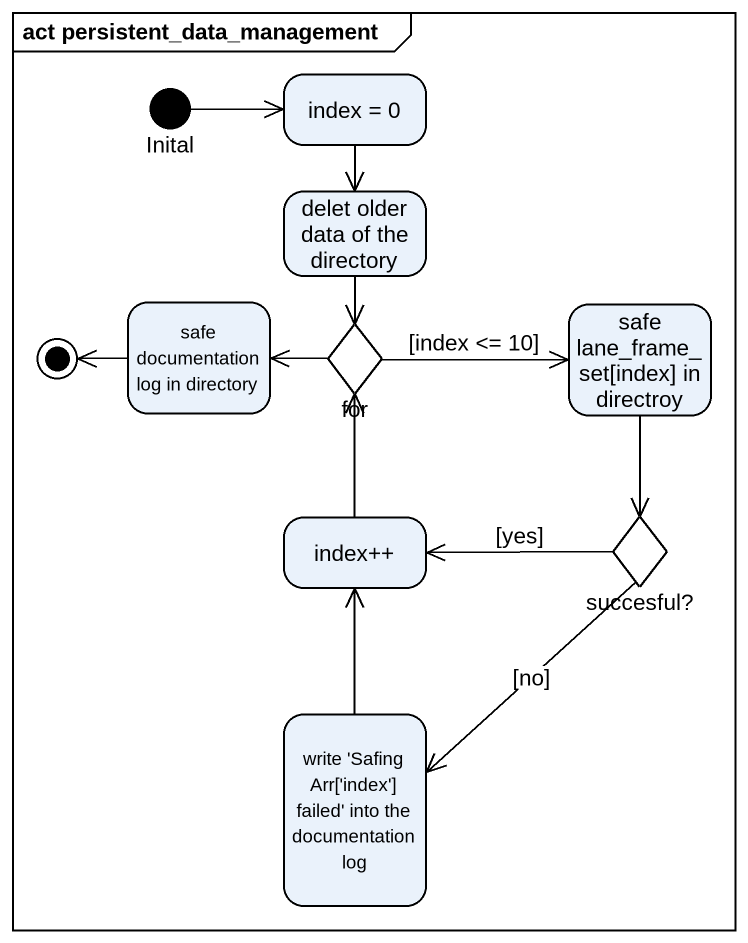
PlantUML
@startuml
mainframe act persistent_data_management
hide empty description
state Inital <<start>>
state "index = 0" as index_0
state "delet older data of the directory" as delet_older_data_of_the
state "safe documentation log in directory" as safe_documentation_log_in
state "safe lane_frame_set[index] in directroy" as safe_lane_frame_set_index
state for <<choice>>
state "index++" as index
state "succesful?" as succesful <<choice>>
state "write 'Safing Arr['index'] failed' into the documentation log" as write_Safing_Arr_index
Inital -right-> index_0
index_0 --> delet_older_data_of_the
delet_older_data_of_the --> for
safe_lane_frame_set_index --> succesful
for -left-> safe_documentation_log_in
for -right-> safe_lane_frame_set_index : [index <= 10]
index -up-> for
succesful -left-> index : [yes]
succesful --> write_Safing_Arr_index : [no]
write_Safing_Arr_index -up-> index
safe_documentation_log_in -left-> [*]
@enduml
